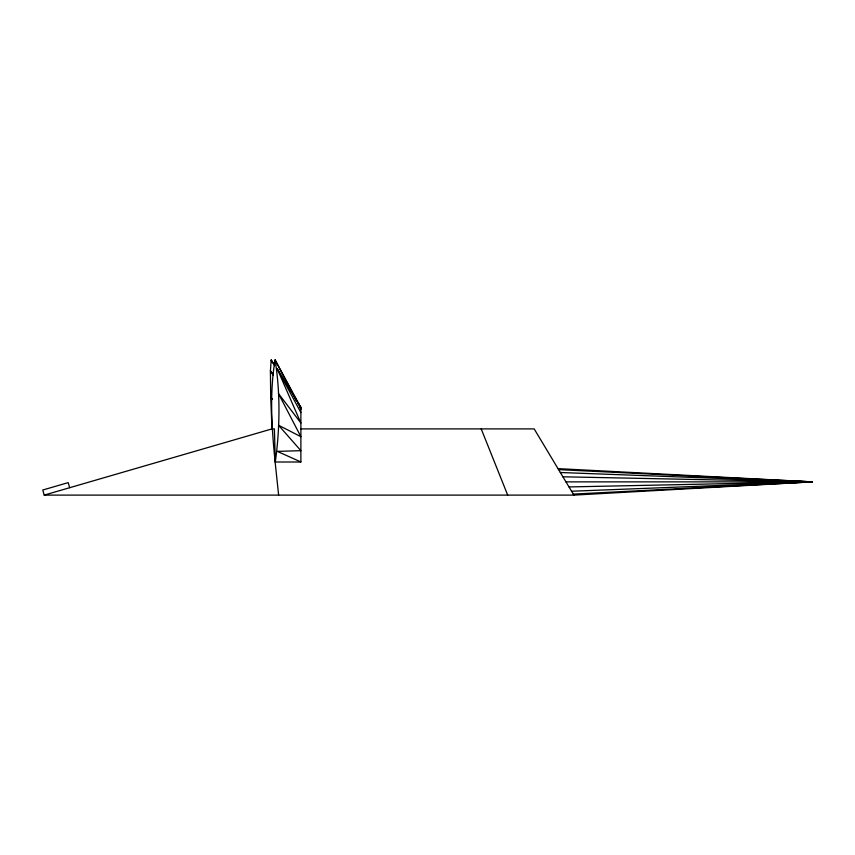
<?xml version="1.0" encoding="UTF-8"?>
<svg xmlns="http://www.w3.org/2000/svg" width="855" height="855" viewBox="0 0 855 855"><rect width="100%" height="100%" fill="white"/><g stroke="black" fill="none" stroke-linecap="round" stroke-linejoin="round"><path stroke-width="1.28" d="M291.673 391.451L275.075 359.891L300.885 407.514L300.885 461.999L275.299 461.999C279.959 428.43 280.483 393.364 275.075 359.891C267.562 404.682 274.06 450.361 278.612 495.109M69.661 487.713L68.176 482.626L42.75 490.022L44.225 495.109L271.986 428.9L274.402 428.9L275.299 461.999M44.225 495.109L573.897 495.109L812.25 481.867L558.005 468.626M573.299 494.105L812.25 481.867L558.614 469.63M571.567 491.23L812.25 481.867L560.335 472.505M568.992 486.933L812.25 481.867L562.911 476.801M300.885 428.9L534.172 428.9L573.897 495.109M565.957 481.867L812.25 481.867M300.885 461.957L277.309 451.387L300.885 450.671L278.506 425.213L300.885 436.691L278.441 393.546L300.885 423.011L277.127 368.569L300.885 407.514M274.038 364.497L271.217 359.966L270.415 370.91L270.704 397.265L272.531 399.189M272.884 373.998L270.415 370.91L273.311 375.27M297.764 403.25L300.885 407.568L298.064 403.036M294.526 397.372L296.653 400.771M274.669 365.673L271.217 359.966L271.666 362.445M299.507 406.745L300.885 409.021M277.127 368.569L300.885 412.548M292.902 393.792L296.589 400.803M299.656 406.649L300.885 408.979M481.205 428.9L507.688 495.109M270.704 397.265L271.986 428.9"/></g></svg>
